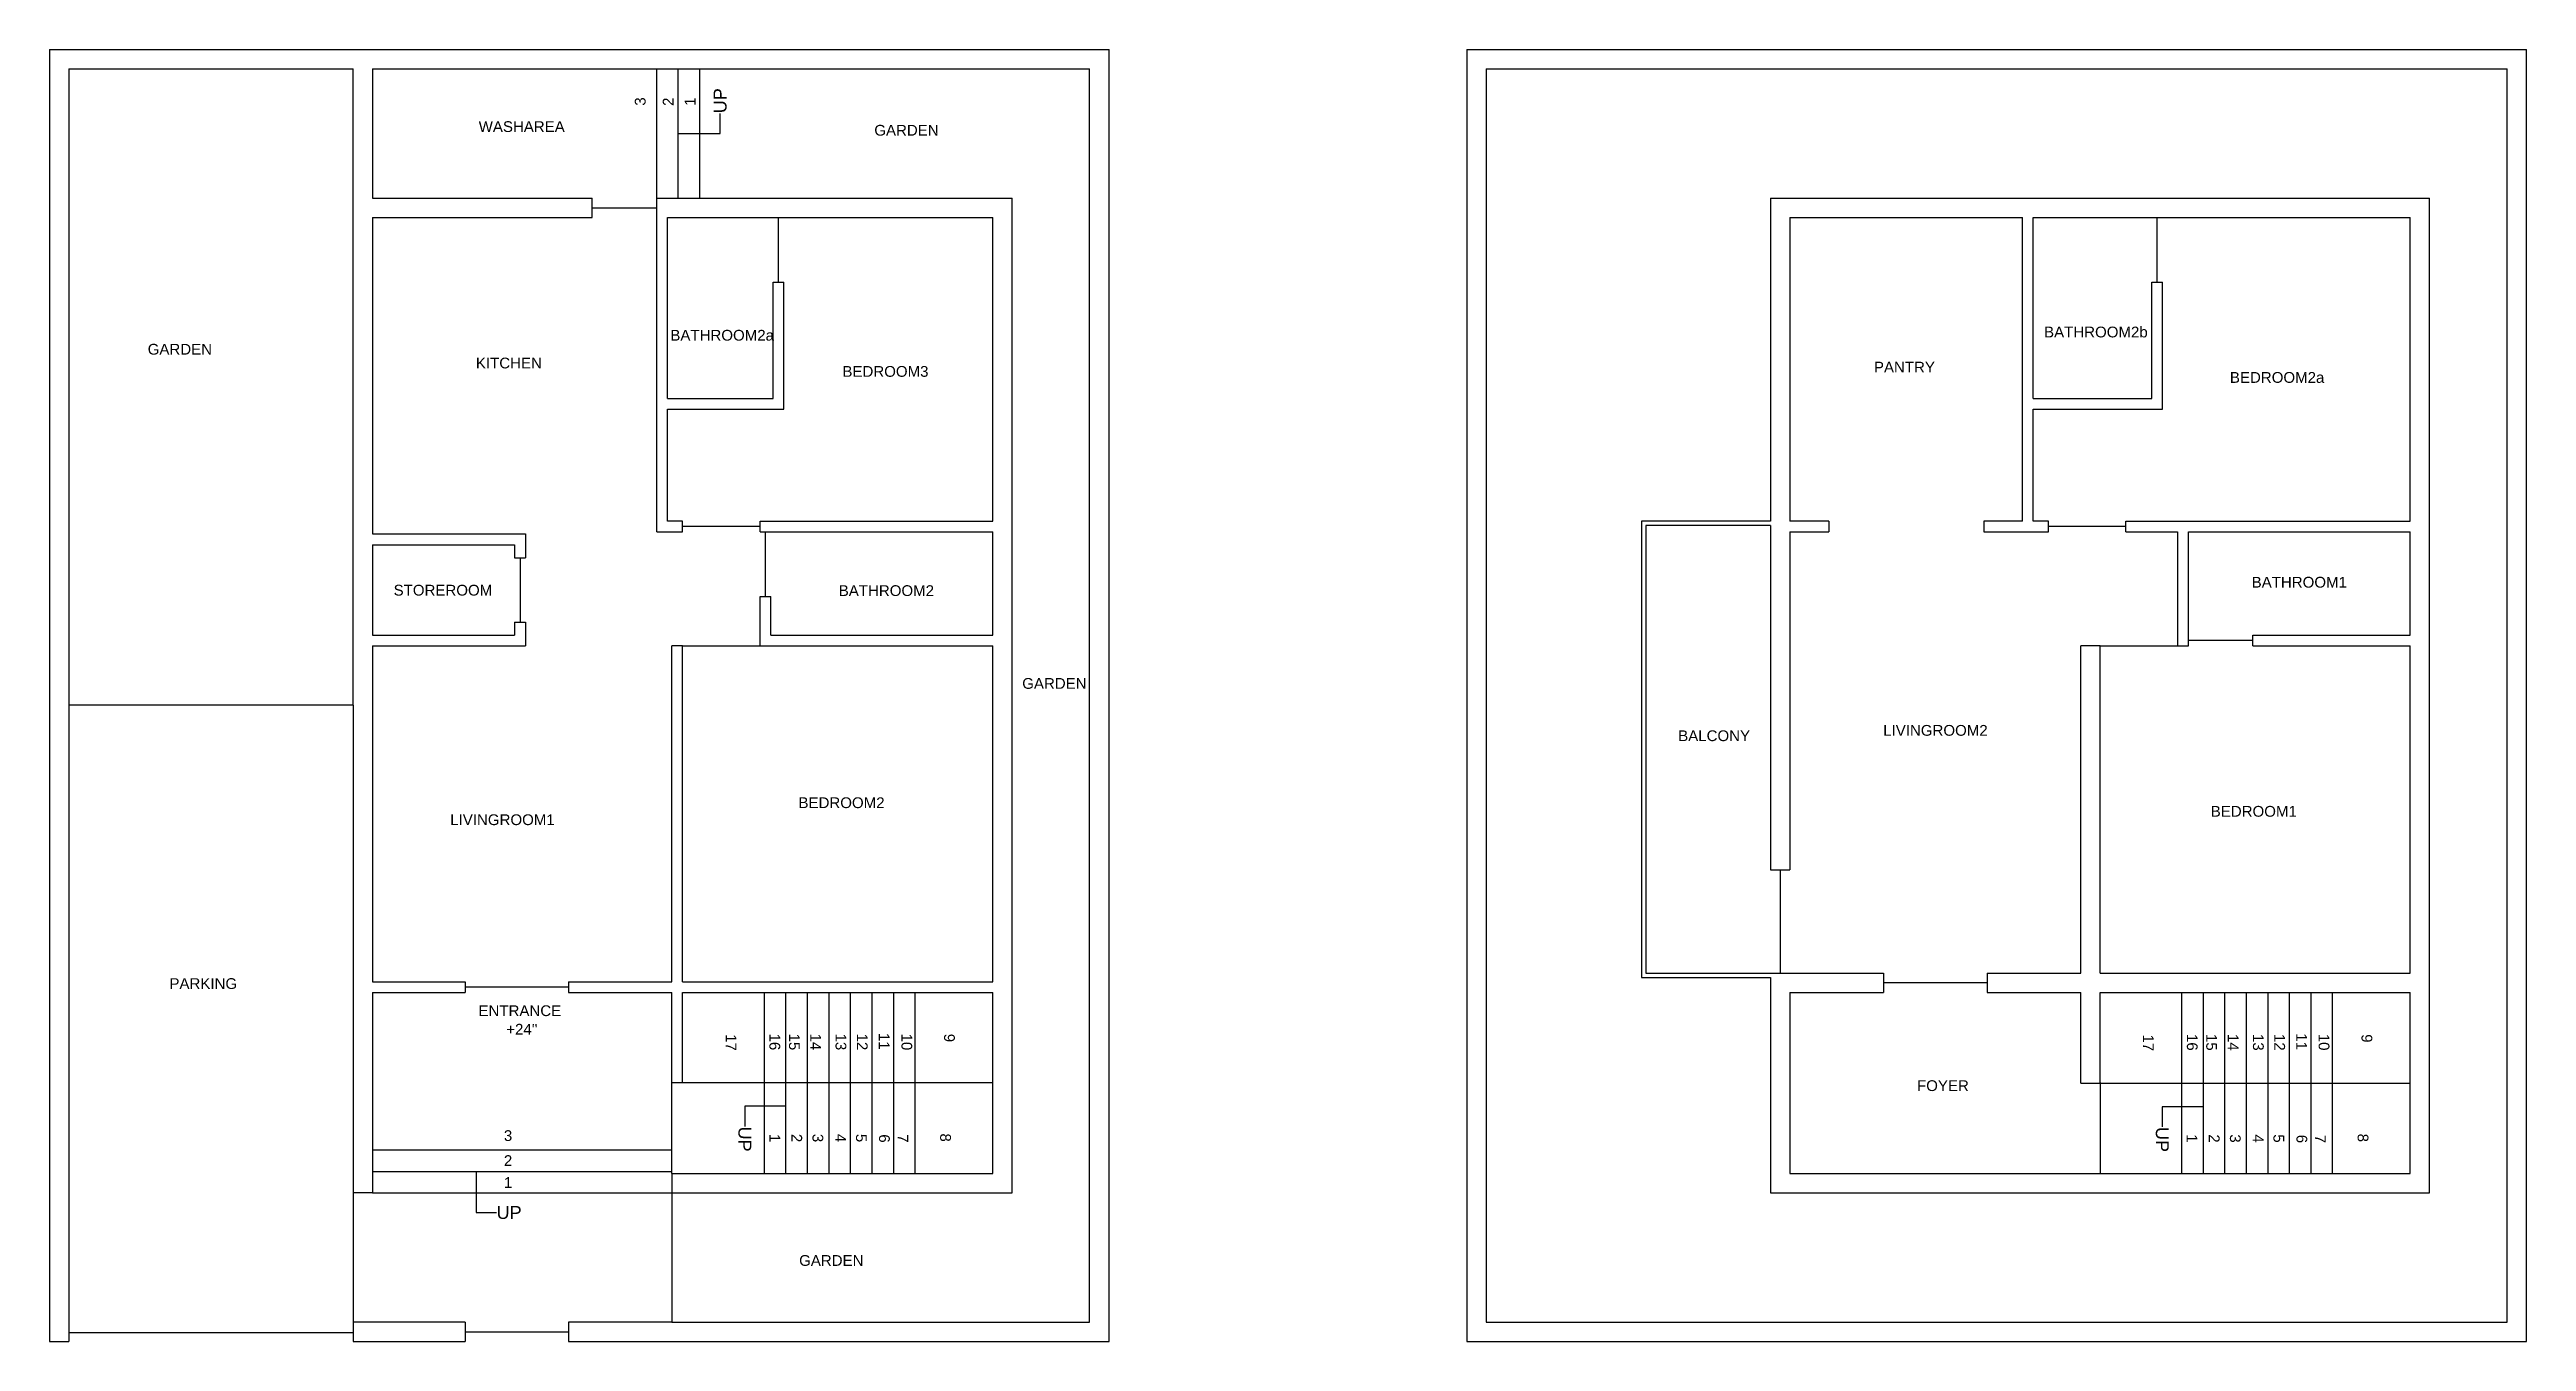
# Model space of a CAD drawing. Header units: feet. Extents: x 25 to 1175, y 11 to 611.
import ezdxf
from ezdxf import colors
from ezdxf.entities.mleader import LeaderData, LeaderLine
from ezdxf.math import Vec2, Vec3

# ---------------------------------------------------------------- set-up
doc = ezdxf.new("R2010")
doc.units = ezdxf.units.FT
doc.header["$MEASUREMENT"] = 0
for name, color, linetype in [('Balcony', 7, 'Continuous'), ('BathRoom1', 7, 'Continuous'), ('BathRoom2a', 7, 'Continuous'), ('BathRoom2b', 7, 'Continuous'), ('BedRoom1', 7, 'Continuous'), ('BedRoom2', 7, 'Continuous'), ('BedRoom2a', 7, 'Continuous'), ('BedRoom3', 7, 'Continuous'), ('Boundary', 7, 'Continuous'), ('Door2.6fD.Panel', 7, 'Continuous'), ('Door3fD.Panel', 7, 'Continuous'), ('Door4fD.Panel', 7, 'Continuous'), ('Entrance_Staircase', 7, 'Continuous'), ('Entrance_Staircase_wall', 7, 'Continuous'), ('Foyer', 7, 'Continuous'), ('Garden', 7, 'Continuous'), ('Garden_Staircase', 7, 'Continuous'), ('Kitchen', 7, 'Continuous'), ('LivingRoom1', 7, 'Continuous'), ('LivingRoom2', 7, 'Continuous'), ('Main_gate', 7, 'Continuous'), ('Pantry', 7, 'Continuous'), ('Parking', 7, 'Continuous'), ('Staircase', 7, 'Continuous'), ('Staircase_innerwall', 7, 'Continuous'), ('Staircase_outertwall', 7, 'Continuous'), ('StoreRoom', 7, 'Continuous'), ('WashArea', 7, 'Continuous')]:
    doc.layers.add(name, color=color, linetype=linetype)
doc.styles.get("Standard").update_dxf_attribs({"font": 'arial.ttf'})

msp = doc.modelspace()

# ---------------------------------------------------------------- linework, layer by layer
at = {"layer": 'Balcony'}
for p, q in [((763.9, 392.3), (763.9, 180.3)), ((823.9, 392.3), (763.9, 392.3)), ((765.9, 390.3), (765.9, 182.3)), ((823.9, 390.3), (765.9, 390.3)), ((823.9, 230.3), (832.9, 230.3)), ((763.9, 180.3), (823.9, 180.3)), ((765.9, 182.3), (823.9, 182.3))]:
    msp.add_line(p, q, dxfattribs=at)
at = {"layer": 'BathRoom1'}
for p, q in [((1012.9, 387.3), (1012.9, 334.3)), ((1017.9, 387.3), (1120.9, 387.3)), ((1017.9, 334.3), (1017.9, 387.3)), ((1120.9, 339.3), (1120.9, 387.3)), ((1012.9, 334.3), (1017.9, 334.3)), ((1047.9, 339.3), (1120.9, 339.3)), ((1047.9, 334.3), (1047.9, 339.3))]:
    msp.add_line(p, q, dxfattribs=at)
at = {"layer": 'BathRoom2a'}
for p, q in [((311.7, 533.3), (359.7, 533.3)), ((311.7, 449.3), (311.7, 533.3)), ((360.7, 503.3), (365.7, 503.3)), ((360.7, 449.3), (360.7, 503.3)), ((311.7, 449.3), (360.7, 449.3))]:
    msp.add_line(p, q, dxfattribs=at)
at = {"layer": 'BathRoom2b'}
for p, q in [((945.9, 533.3), (993.9, 533.3)), ((945.9, 449.3), (945.9, 533.3)), ((1000.9, 503.3), (1005.9, 503.3)), ((1000.9, 449.3), (1000.9, 503.3)), ((945.9, 449.3), (1000.9, 449.3))]:
    msp.add_line(p, q, dxfattribs=at)
at = {"layer": 'BedRoom1'}
for p, q in [((976.9, 182.3), (976.9, 334.3)), ((1047.9, 334.3), (1120.9, 334.3)), ((1120.9, 182.3), (1120.9, 334.3)), ((976.9, 182.3), (1120.9, 182.3))]:
    msp.add_line(p, q, dxfattribs=at)
at = {"layer": 'BedRoom2'}
for p, q in [((354.7, 387.3), (354.7, 392.3)), ((354.7, 387.3), (462.7, 387.3)), ((462.7, 339.3), (462.7, 387.3)), ((354.7, 357.3), (359.7, 357.3)), ((354.7, 334.3), (354.7, 357.3)), ((359.7, 339.3), (359.7, 357.3)), ((318.7, 178.3), (318.7, 334.3)), ((354.7, 334.3), (462.7, 334.3)), ((359.7, 339.3), (462.7, 339.3)), ((462.7, 178.3), (462.7, 334.3)), ((318.7, 178.3), (462.7, 178.3))]:
    msp.add_line(p, q, dxfattribs=at)
at = {"layer": 'BedRoom2a'}
for p, q in [((993.9, 533.3), (1120.9, 533.3)), ((1120.9, 392.3), (1120.9, 533.3)), ((1005.9, 444.3), (1005.9, 503.3)), ((945.9, 444.3), (1005.9, 444.3)), ((945.9, 392.3), (945.9, 444.3)), ((952.9, 392.3), (945.9, 392.3)), ((952.9, 387.3), (952.9, 392.3)), ((988.9, 392.3), (1120.9, 392.3)), ((988.9, 387.3), (988.9, 392.3)), ((988.9, 387.3), (1012.9, 387.3))]:
    msp.add_line(p, q, dxfattribs=at)
at = {"layer": 'BedRoom3'}
for p, q in [((359.7, 533.3), (462.7, 533.3)), ((462.7, 392.3), (462.7, 533.3)), ((365.7, 444.3), (365.7, 503.3)), ((311.7, 444.3), (365.7, 444.3)), ((311.7, 392.3), (311.7, 444.3)), ((318.7, 392.3), (311.7, 392.3)), ((318.7, 387.3), (318.7, 392.3)), ((354.7, 392.3), (462.7, 392.3)), ((306.7, 387.3), (318.7, 387.3))]:
    msp.add_line(p, q, dxfattribs=at)
at = {"layer": 'Boundary'}
for p, q in [((24.7, 611.3), (516.7, 611.3)), ((24.7, 611.3), (24.7, 11.3)), ((516.7, 11.3), (516.7, 611.3)), ((682.9, 611.3), (1174.9, 611.3)), ((682.9, 611.3), (682.9, 11.3)), ((1174.9, 11.3), (1174.9, 611.3)), ((691.9, 602.3), (1165.9, 602.3)), ((691.9, 602.3), (691.9, 20.3)), ((1165.9, 20.3), (1165.9, 602.3)), ((823.9, 542.3), (964.9, 542.3)), ((823.9, 542.3), (823.9, 392.3)), ((964.9, 542.3), (1129.9, 542.3)), ((1129.9, 80.3), (1129.9, 542.3)), ((823.9, 180.3), (823.9, 80.3)), ((823.9, 80.3), (1129.9, 80.3)), ((691.9, 20.3), (1165.9, 20.3)), ((24.7, 11.3), (33.7, 11.3)), ((165.7, 11.3), (217.7, 11.3)), ((265.7, 11.3), (516.7, 11.3)), ((682.9, 11.3), (1174.9, 11.3))]:
    msp.add_line(p, q, dxfattribs=at)
at = {"layer": 'Door2.6fD.Panel'}
for p, q in [((276.7, 537.8), (306.7, 537.8)), ((363.2, 503.3), (363.2, 533.3)), ((1003.4, 503.3), (1003.4, 533.3)), ((357.2, 357.3), (357.2, 387.3)), ((243.2, 375.3), (243.2, 345.3)), ((1047.9, 336.8), (1017.9, 336.8))]:
    msp.add_line(p, q, dxfattribs=at)
at = {"layer": 'Door3fD.Panel'}
for p, q in [((354.7, 389.8), (318.7, 389.8)), ((988.9, 389.8), (952.9, 389.8)), ((318.7, 334.3), (354.7, 334.3)), ((976.9, 334.3), (1012.9, 334.3))]:
    msp.add_line(p, q, dxfattribs=at)
at = {"layer": 'Door4fD.Panel'}
for p, q in [((828.4, 230.3), (828.4, 182.3)), ((265.7, 175.8), (217.7, 175.8)), ((924.4, 177.8), (876.4, 177.8))]:
    msp.add_line(p, q, dxfattribs=at)
at = {"layer": 'Entrance_Staircase'}
for p, q in [((174.7, 100.3), (313.7, 100.3)), ((174.7, 90.3), (313.7, 90.3)), ((313.7, 89.3), (313.7, 20.3)), ((174.7, 80.3), (165.7, 80.3)), ((174.7, 80.3), (313.7, 80.3)), ((217.7, 20.3), (165.7, 20.3)), ((217.7, 20.3), (217.7, 11.3)), ((313.7, 20.3), (265.7, 20.3)), ((265.7, 20.3), (265.7, 11.3))]:
    msp.add_line(p, q, dxfattribs=at)
at = {"layer": 'Entrance_Staircase_wall'}
for p, q in [((174.7, 173.3), (174.7, 80.3)), ((174.7, 173.3), (217.7, 173.3)), ((217.7, 178.3), (217.7, 173.3)), ((265.7, 178.3), (265.7, 173.3)), ((265.7, 173.3), (313.7, 173.3)), ((313.7, 131.5), (313.7, 173.3))]:
    msp.add_line(p, q, dxfattribs=at)
at = {"layer": 'Foyer'}
for p, q in [((832.9, 173.3), (876.4, 173.3)), ((832.9, 173.3), (832.9, 89.3)), ((876.4, 182.3), (876.4, 173.3)), ((924.4, 182.3), (924.4, 173.3)), ((924.4, 173.3), (967.9, 173.3)), ((967.9, 131.3), (967.9, 173.3)), ((832.9, 89.3), (967.9, 89.3))]:
    msp.add_line(p, q, dxfattribs=at)
at = {"layer": 'Garden'}
for p, q in [((33.7, 602.3), (165.7, 602.3)), ((33.7, 602.3), (33.7, 306.8)), ((165.7, 306.8), (165.7, 602.3)), ((326.7, 602.3), (507.7, 602.3)), ((507.7, 20.3), (507.7, 602.3)), ((326.7, 542.3), (471.7, 542.3)), ((471.7, 80.3), (471.7, 542.3)), ((313.7, 80.3), (471.7, 80.3)), ((313.7, 20.3), (507.7, 20.3))]:
    msp.add_line(p, q, dxfattribs=at)
at = {"layer": 'Garden_Staircase'}
for p, q in [((306.7, 542.3), (306.7, 602.3)), ((316.7, 542.3), (316.7, 602.3)), ((326.7, 542.3), (326.7, 602.3)), ((306.7, 542.3), (326.7, 542.3))]:
    msp.add_line(p, q, dxfattribs=at)
at = {"layer": 'Kitchen'}
for p, q in [((276.7, 533.3), (276.7, 542.3)), ((306.7, 387.3), (306.7, 542.3)), ((174.7, 533.3), (276.7, 533.3)), ((174.7, 533.3), (174.7, 386.3)), ((174.7, 386.3), (245.7, 386.3))]:
    msp.add_line(p, q, dxfattribs=at)
at = {"layer": 'LivingRoom1'}
for p, q in [((174.7, 334.3), (174.7, 178.3)), ((174.7, 334.3), (245.7, 334.3)), ((313.7, 178.3), (313.7, 334.3)), ((318.7, 334.3), (313.7, 334.3)), ((174.7, 178.3), (217.7, 178.3)), ((265.7, 178.3), (313.7, 178.3))]:
    msp.add_line(p, q, dxfattribs=at)
at = {"layer": 'LivingRoom2'}
for p, q in [((832.9, 387.3), (832.9, 334.3)), ((832.9, 387.3), (850.9, 387.3)), ((922.9, 387.3), (952.9, 387.3)), ((832.9, 334.3), (832.9, 230.3)), ((967.9, 182.3), (967.9, 334.3)), ((976.9, 334.3), (967.9, 334.3)), ((823.9, 182.3), (876.4, 182.3)), ((924.4, 182.3), (967.9, 182.3))]:
    msp.add_line(p, q, dxfattribs=at)
at = {"layer": 'Main_gate'}
for p, q in [((165.7, 15.3), (33.7, 15.3)), ((217.7, 15.8), (265.7, 15.8))]:
    msp.add_line(p, q, dxfattribs=at)
at = {"layer": 'Pantry'}
for p, q in [((832.9, 533.3), (940.9, 533.3)), ((832.9, 533.3), (832.9, 392.3)), ((940.9, 392.3), (940.9, 533.3)), ((850.9, 392.3), (832.9, 392.3)), ((850.9, 392.3), (850.9, 387.3)), ((940.9, 392.3), (922.9, 392.3)), ((922.9, 392.3), (922.9, 387.3))]:
    msp.add_line(p, q, dxfattribs=at)
at = {"layer": 'Parking'}
for p, q in [((33.7, 306.8), (33.7, 11.3)), ((165.7, 306.8), (33.7, 306.8)), ((165.7, 306.8), (165.7, 11.3))]:
    msp.add_line(p, q, dxfattribs=at)
at = {"layer": 'Staircase'}
for p, q in [((356.7, 131.3), (356.7, 173.3)), ((366.7, 131.5), (366.7, 173.3)), ((376.7, 131.5), (376.7, 173.3)), ((386.7, 131.5), (386.7, 173.3)), ((396.7, 131.5), (396.7, 173.3)), ((406.7, 131.3), (406.7, 173.3)), ((416.7, 131.5), (416.7, 173.3)), ((426.7, 131.3), (426.7, 173.3)), ((1014.9, 131.1), (1014.9, 173.1)), ((1024.9, 131.3), (1024.9, 173.1)), ((1034.9, 131.3), (1034.9, 173.1)), ((1044.9, 131.3), (1044.9, 173.1)), ((1054.9, 131.3), (1054.9, 173.1)), ((1064.9, 131.1), (1064.9, 173.1)), ((1074.9, 131.3), (1074.9, 173.1)), ((1084.9, 131.1), (1084.9, 173.1)), ((313.7, 131.5), (462.7, 131.5)), ((356.7, 89.3), (356.7, 131.3)), ((366.7, 89.3), (366.7, 131.5)), ((376.7, 89.3), (376.7, 131.5)), ((386.7, 89.3), (386.7, 131.5)), ((396.7, 89.3), (396.7, 131.5)), ((406.7, 89.3), (406.7, 131.3)), ((416.7, 89.3), (416.7, 131.5)), ((426.7, 89.3), (426.7, 131.3)), ((967.9, 131.3), (1120.9, 131.3)), ((1014.9, 89.1), (1014.9, 131.1)), ((1024.9, 89.1), (1024.9, 131.3)), ((1034.9, 89.1), (1034.9, 131.3)), ((1044.9, 89.1), (1044.9, 131.3)), ((1054.9, 89.1), (1054.9, 131.3)), ((1064.9, 89.1), (1064.9, 131.1)), ((1074.9, 89.1), (1074.9, 131.3)), ((1084.9, 89.1), (1084.9, 131.1))]:
    msp.add_line(p, q, dxfattribs=at)
at = {"layer": 'Staircase_innerwall'}
for p, q in [((313.7, 89.3), (313.7, 131.5)), ((976.9, 131.5), (976.9, 89.3))]:
    msp.add_line(p, q, dxfattribs=at)
at = {"layer": 'Staircase_outertwall'}
for p, q in [((318.7, 173.3), (462.7, 173.3)), ((318.7, 131.5), (318.7, 173.3)), ((462.7, 89.3), (462.7, 173.3)), ((976.9, 173.3), (1120.9, 173.3)), ((976.9, 131.5), (976.9, 173.3)), ((1120.9, 89.3), (1120.9, 173.3)), ((313.7, 89.3), (462.7, 89.3)), ((967.9, 89.3), (1120.9, 89.3))]:
    msp.add_line(p, q, dxfattribs=at)
at = {"layer": 'StoreRoom'}
for p, q in [((174.7, 381.3), (174.7, 339.3)), ((174.7, 381.3), (240.7, 381.3)), ((240.7, 381.3), (240.7, 375.3)), ((245.7, 386.3), (245.7, 375.3)), ((240.7, 375.3), (245.7, 375.3)), ((240.7, 345.3), (240.7, 339.3)), ((240.7, 345.3), (245.7, 345.3)), ((245.7, 345.3), (245.7, 334.3)), ((174.7, 339.3), (240.7, 339.3))]:
    msp.add_line(p, q, dxfattribs=at)
at = {"layer": 'WashArea'}
for p, q in [((174.7, 602.3), (306.7, 602.3)), ((174.7, 602.3), (174.7, 542.3)), ((306.7, 602.3), (326.7, 602.3)), ((174.7, 542.3), (276.7, 542.3)), ((823.9, 390.3), (823.9, 230.3))]:
    msp.add_line(p, q, dxfattribs=at)

# ---------------------------------------------------------------- texts
at = {"layer": 'Balcony', "insert": (781, 295.1), "char_height": 5, "width": 33.942, "attachment_point": 1}
msp.add_mtext('BALCONY', dxfattribs=at)
at = {"layer": 'BathRoom1', "insert": (1047.3, 366.4), "char_height": 5, "width": 33.801, "attachment_point": 1}
msp.add_mtext('BATHROOM1', dxfattribs=at)
at = {"layer": 'BathRoom2a', "insert": (313, 481.1), "char_height": 5, "width": 33.942, "attachment_point": 1}
msp.add_mtext('BATHROOM2a', dxfattribs=at)
at = {"layer": 'BathRoom2b', "insert": (950.9, 482.6), "char_height": 5, "width": 33.942, "attachment_point": 1}
msp.add_mtext('BATHROOM2b', dxfattribs=at)
at = {"layer": 'BedRoom1', "insert": (1028.3, 260), "char_height": 5, "width": 33.942, "attachment_point": 1}
msp.add_mtext('BEDROOM1', dxfattribs=at)
at = {"layer": 'BedRoom2', "char_height": 5, "width": 33.942, "attachment_point": 1}
for s, insert in [('BATHROOM2', (391.2, 362.5)), ('BEDROOM2', (372.5, 264))]:
    msp.add_mtext(s, dxfattribs=dict(at, insert=insert))
at = {"layer": 'BedRoom2a', "insert": (1037.2, 461.5), "char_height": 5, "width": 33.942, "attachment_point": 1}
msp.add_mtext('BEDROOM2a', dxfattribs=at)
at = {"layer": 'BedRoom3', "insert": (392.9, 464.3), "char_height": 5, "width": 33.942, "attachment_point": 1}
msp.add_mtext('BEDROOM3', dxfattribs=at)
at = {"layer": 'Entrance_Staircase', "char_height": 5, "width": 33.942, "attachment_point": 1}
for s, insert in [('ENTRANCE', (223.9, 167.4)), ("+24''", (236.8, 158.8)), ('3', (235.7, 109.4)), ('2', (235.7, 97.8)), ('1', (235.7, 87.6))]:
    msp.add_mtext(s, dxfattribs=dict(at, insert=insert))
at = {"layer": 'Foyer', "insert": (891.9, 132.6), "char_height": 5, "width": 33.942, "attachment_point": 1}
msp.add_mtext('FOYER', dxfattribs=at)
at = {"layer": 'Garden', "char_height": 5, "width": 33.942, "attachment_point": 1}
for insert in [(407.7, 576.3), (70.3, 474.6), (476.4, 319.4), (372.8, 51.4)]:
    msp.add_mtext('GARDEN', dxfattribs=dict(at, insert=insert))
at = {"layer": 'Garden_Staircase', "char_height": 5, "width": 33.942, "attachment_point": 1, "rotation": 90}
for s, insert in [('3', (296.5, 585.2)), ('2', (309.5, 585.1)), ('1', (319.7, 585.1))]:
    msp.add_mtext(s, dxfattribs=dict(at, insert=insert))
at = {"layer": 'Kitchen', "insert": (222.7, 468.2), "char_height": 5, "width": 33.942, "attachment_point": 1}
msp.add_mtext('KITCHEN ', dxfattribs=at)
at = {"layer": 'LivingRoom1', "insert": (210.8, 256.1), "char_height": 5, "width": 33.942, "attachment_point": 1}
msp.add_mtext('LIVINGROOM1', dxfattribs=at)
at = {"layer": 'LivingRoom2', "insert": (876.2, 297.6), "char_height": 5, "width": 33.942, "attachment_point": 1}
msp.add_mtext('LIVINGROOM2', dxfattribs=at)
at = {"layer": 'Pantry', "insert": (871.9, 466.3), "char_height": 5, "width": 33.942, "attachment_point": 1}
msp.add_mtext('PANTRY', dxfattribs=at)
at = {"layer": 'Parking', "insert": (80.4, 180), "char_height": 5, "width": 33.942, "attachment_point": 1}
msp.add_mtext('PARKING', dxfattribs=at)
at = {"layer": 'Staircase', "char_height": 5, "width": 33.942, "attachment_point": 1, "rotation": 270}
for s, insert in [('17', (343.7, 154)), ('16', (364, 154.3)), ('15', (373.1, 154.3)), ('14', (383, 154.3)), ('13', (394.7, 154.3)), ('12', (404.6, 154.3)), ('11', (414.8, 154.6)), ('10', (425.3, 154.3)), ('9', (445.1, 154.2)), ('17', (1001.8, 153.9)), ('16', (1022.2, 154.1)), ('15', (1031.2, 154.1)), ('14', (1041.2, 154.1)), ('13', (1052.9, 154.1)), ('12', (1062.8, 154.1)), ('11', (1073, 154.4)), ('10', (1083.4, 154.2)), ('9', (1103.3, 154)), ('1', (364, 107.7)), ('2', (374.2, 107.7)), ('3', (384, 107.7)), ('4', (394.6, 107.7)), ('5', (404.2, 107.7)), ('6', (414.9, 107.5)), ('7', (423.5, 107.5)), ('8', (443.3, 107.9)), ('1', (1022.1, 107.5)), ('2', (1032.4, 107.5)), ('3', (1042.2, 107.5)), ('4', (1052.8, 107.5)), ('5', (1062.4, 107.5)), ('6', (1073.1, 107.3)), ('7', (1081.7, 107.3)), ('8', (1101.5, 107.8))]:
    msp.add_mtext(s, dxfattribs=dict(at, insert=insert))
at = {"layer": 'StoreRoom', "insert": (184.5, 362.7), "char_height": 5, "width": 33.942, "attachment_point": 1}
msp.add_mtext('STOREROOM', dxfattribs=at)
at = {"layer": 'WashArea', "insert": (224, 578), "char_height": 5, "width": 33.942, "attachment_point": 1}
msp.add_mtext('WASHAREA ', dxfattribs=at)

# ---------------------------------------------------------------- leaders
at = {"layer": 'Entrance_Staircase'}
ml = msp.add_multileader_mtext('Standard', dxfattribs=at)
ml.set_content('UP', color=256)
ml.set_leader_properties()
ml.build(insert=Vec2(0, 0))
ml.multileader.update_dxf_attribs({"dogleg_length": 0.36, "arrow_head_size": 0.18})
ctx = ml.context
ctx.base_point, ctx.char_height, ctx.arrow_head_size, ctx.landing_gap_size, ctx.plane_origin = Vec3(232.2, 71.2), 6, 0.18, 0.09, Vec3(222.9, 80.6)
notes = []
notes.append((ctx, [(0, (1, 1, 0), (222.9, 71.2), (1, 0), 9.36, [(0, [(222.9, 90.6)], 0, [])])]))
ctx.mtext.insert, ctx.mtext.rotation, ctx.mtext.flow_direction = Vec3(232.3, 74.2), 6.283185, 5
at = {"layer": 'Garden_Staircase'}
ml = msp.add_multileader_mtext('Standard', dxfattribs=at)
ml.set_content('UP', color=256)
ml.set_leader_properties()
ml.build(insert=Vec2(0, 0))
ml.multileader.update_dxf_attribs({"dogleg_length": 0.36, "arrow_head_size": 0.18})
ctx = ml.context
ctx.base_point, ctx.char_height, ctx.arrow_head_size, ctx.landing_gap_size, ctx.plane_origin, ctx.plane_x_axis, ctx.plane_y_axis = Vec3(336.1, 581.7), 6, 0.18, 0.09, Vec3(326.7, 572.3), Vec3(0, 1), Vec3(-1, 0)
notes.append((ctx, [(0, (1, 1, 0), (336.1, 572.3), (0, 1), 9.36, [(0, [(316.7, 572.3)], 0, [])])]))
ctx.mtext.insert, ctx.mtext.text_direction, ctx.mtext.rotation, ctx.mtext.flow_direction = Vec3(333.1, 581.7), Vec3(0, 1), 1.570796, 5
at = {"layer": 'Staircase'}
ml = msp.add_multileader_mtext('Standard', dxfattribs=at)
ml.set_content('UP', color=256)
ml.set_leader_properties()
ml.build(insert=Vec2(0, 0))
ml.multileader.update_dxf_attribs({"dogleg_length": 0.36, "arrow_head_size": 0.18})
ctx = ml.context
ctx.base_point, ctx.char_height, ctx.arrow_head_size, ctx.landing_gap_size, ctx.plane_origin, ctx.plane_x_axis, ctx.plane_y_axis = Vec3(347.6, 111.1), 6, 0.18, 0.09, Vec3(357, 120.5), Vec3(0, -1), Vec3(1, 0)
notes.append((ctx, [(0, (1, 1, 0), (347.6, 120.5), (0, -1), 9.36, [(0, [(367, 120.5)], 0, [])])]))
ctx.mtext.insert, ctx.mtext.text_direction, ctx.mtext.rotation, ctx.mtext.flow_direction = Vec3(350.6, 111.1), Vec3(0, -1), 4.712389, 5
ml = msp.add_multileader_mtext('Standard', dxfattribs=at)
ml.set_content('UP', color=256)
ml.set_leader_properties()
ml.build(insert=Vec2(0, 0))
ml.multileader.update_dxf_attribs({"dogleg_length": 0.36, "arrow_head_size": 0.18})
ctx = ml.context
ctx.base_point, ctx.char_height, ctx.arrow_head_size, ctx.landing_gap_size, ctx.plane_origin, ctx.plane_x_axis, ctx.plane_y_axis = Vec3(1005.8, 111), 6, 0.18, 0.09, Vec3(1015.2, 120.3), Vec3(0, -1), Vec3(1, 0)
notes.append((ctx, [(0, (1, 1, 0), (1005.8, 120.3), (0, -1), 9.36, [(0, [(1025.2, 120.3)], 0, [])])]))
ctx.mtext.insert, ctx.mtext.text_direction, ctx.mtext.rotation, ctx.mtext.flow_direction = Vec3(1008.8, 110.9), Vec3(0, -1), 4.712389, 5
for ctx, leaders in notes:
    for number, flags, end, landing, length, lines in leaders:
        leader = LeaderData()
        leader.index, (leader.has_last_leader_line, leader.has_dogleg_vector, leader.attachment_direction) = number, flags
        leader.last_leader_point, leader.dogleg_vector, leader.dogleg_length = Vec3(end), Vec3(landing), length
        for number, points, colour, breaks in lines:
            line = LeaderLine()
            line.index, line.vertices, line.color, line.breaks = number, Vec3.list(points), colors.encode_raw_color(colour), breaks
            leader.lines.append(line)
        ctx.leaders.append(leader)

doc.saveas('drawing.dxf')
